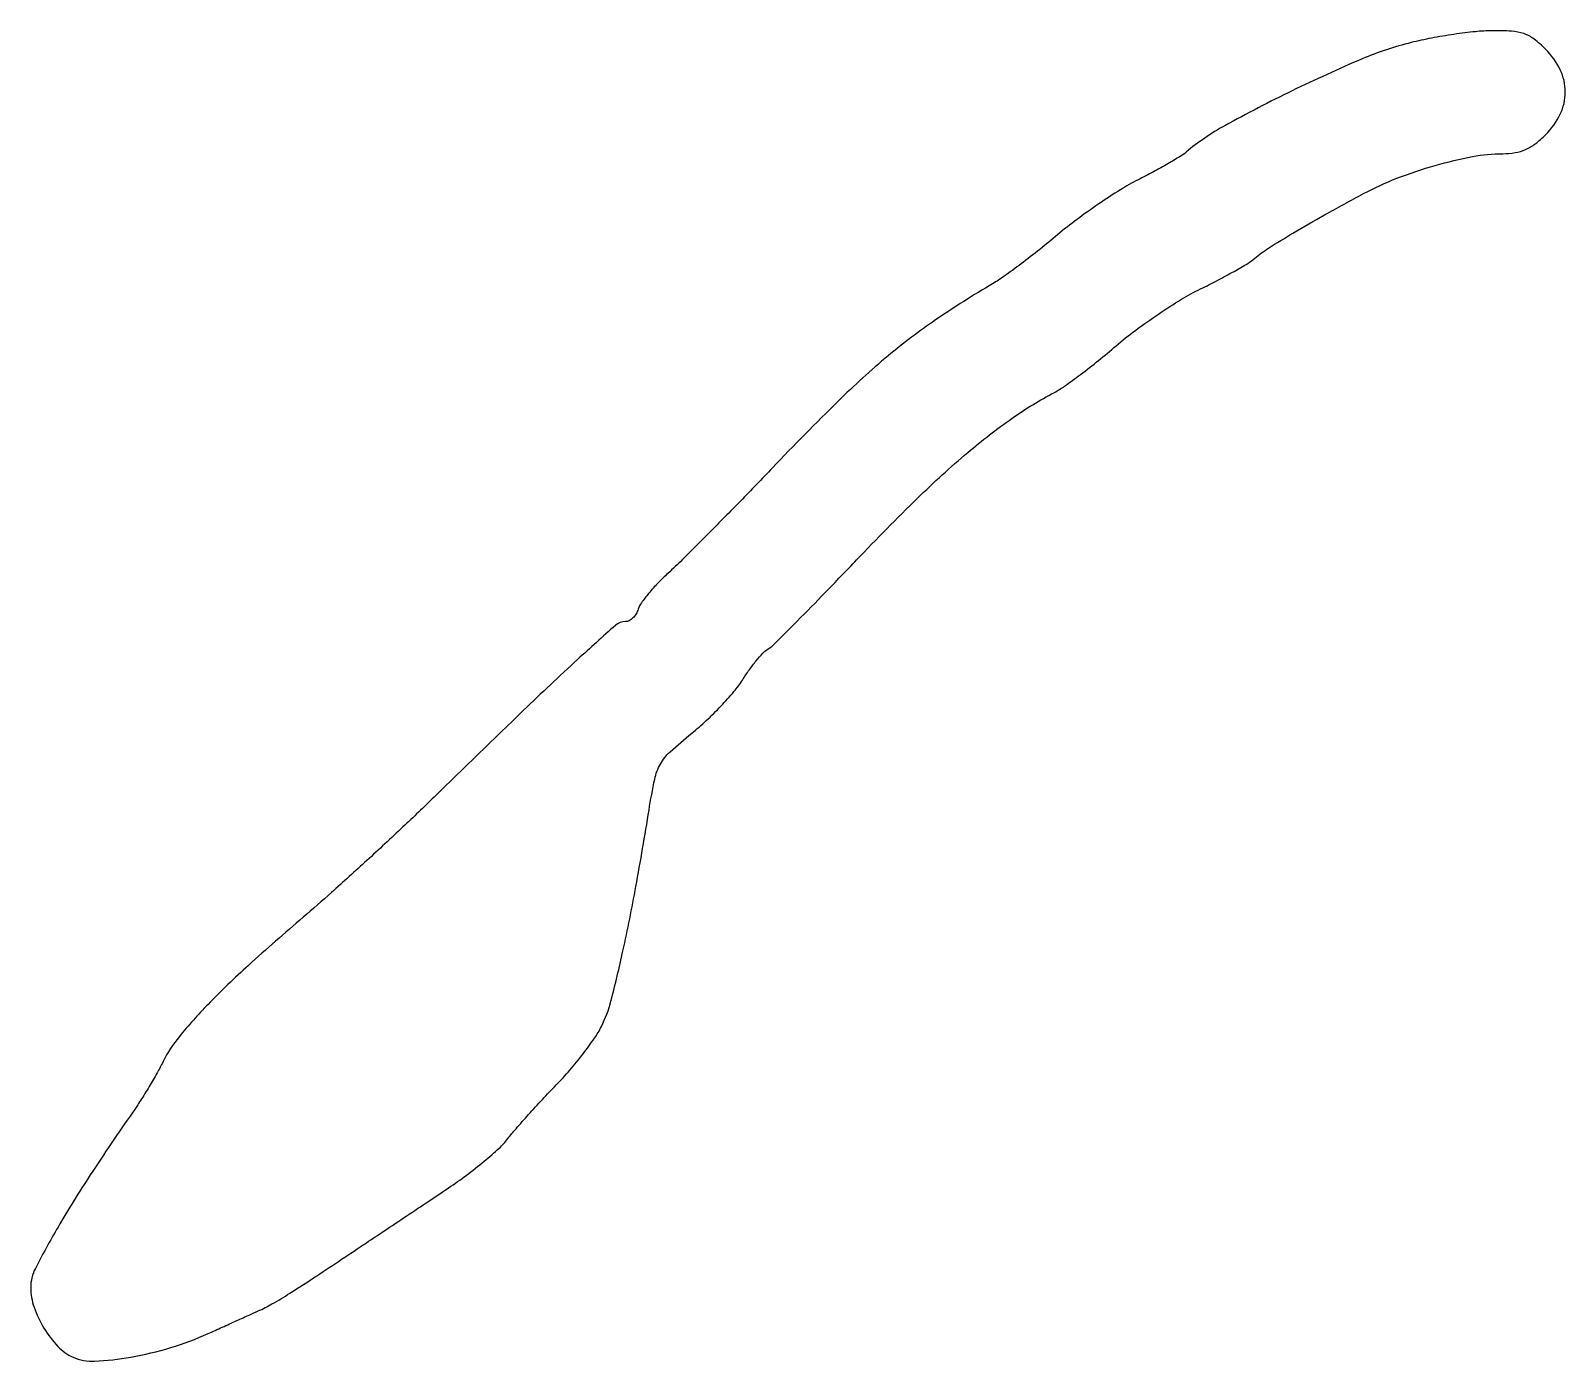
# Model space of a CAD drawing. Extents: x 0 to 236, y 0 to 205.
import ezdxf

# ---------------------------------------------------------------- set-up
doc = ezdxf.new("R2010")
doc.units = 0

msp = doc.modelspace()

# ---------------------------------------------------------------- linework, layer by layer
msp.add_lwpolyline([(212.3918, 203.104749, 0.040256), (204.860922, 200.595713, 0.012821), (194.098034, 195.689434, 0.012373), (183.698533, 190.300504, 0.048978), (177.764704, 186.234696, -0.037816), (176.841334, 185.571303, -0.006415), (174.973747, 184.465549, -0.006975), (172.740395, 183.222771, -0.006159), (170.379097, 181.988876, 0.021971), (167.663944, 180.45891, 0.010576), (164.31761, 178.27496, 0.010464), (160.917854, 175.846273, 0.014745), (158, 173.531165, -0.007029), (155.254703, 171.283081, -0.006541), (152.38125, 169.057524, -0.006535), (149.775427, 167.146136, -0.021913), (148, 165.993125, 0.016781), (139.230464, 160.425045, 0.024289), (131.913636, 154.887691, 0.020144), (124.244051, 147.931127, 0.007674), (114.108503, 137.654357, -0.002011), (109.183831, 132.546624, -0.002247), (104.396514, 127.665226, -0.002068), (100.282048, 123.541696, -0.011913), (98.044575, 121.421306, 0.017221), (96.484212, 119.910839, 0.018477), (95.069194, 118.330485, 0.018357), (93.959343, 116.890369, 0.078298), (93.475312, 115.922214, -0.060058), (93.140625, 115.187224, -0.062716), (92.644806, 114.56465, -0.069808), (92.070424, 114.142689, -0.124184), (91.504776, 114, 0.183199), (89.959666, 113.414215, 0.004385), (84.151733, 108.17956, 0.006282), (75.828031, 100.34927, 0.001466), (62.071089, 87, -0.004541), (57.268177, 82.396414, -0.003075), (51.715761, 77.234375, -0.003098), (46.289325, 72.312948, -0.006184), (41.924981, 68.5, 0.007526), (33.503367, 61.102436, 0.016146), (27.285825, 55.096419, 0.020443), (22.882558, 50.171459, 0.057253), (20.371838, 46.290938, -0.013114), (19.452962, 44.55198, -0.006902), (18.225613, 42.438588, -0.006861), (16.908137, 40.307318, -0.010493), (15.702281, 38.5, 0.007162), (9.16822, 28.846766, 0.013449), (4.214152, 20.835299, 0.012347), (0.722454, 14.477522, 0.120269), (0.003738, 11.516862, 0.083921), (0.516418, 8.50654, 0.052646), (2.045646, 5.269479, 0.053209), (4.182006, 2.475785, 0.096322), (6.516983, 0.810308, 0.121024), (9.830386, 0.184582, 0.029645), (15.386513, 0.817929, 0.029931), (21.575745, 2.28419, 0.033728), (27.295575, 4.436437, -0.000359), (29.471473, 5.425414, -0.000333), (31.705575, 6.437115, -0.000332), (33.69557, 7.33509, -0.001115), (35, 7.91917, 0.025333), (37.120139, 8.994583, 0.010587), (39.867229, 10.645936, 0.005784), (44.032212, 13.339068, 0.001063), (51.650902, 18.414708, -0.000048), (54.376986, 20.23885, -0.000025), (57.774421, 22.511496, -0.000025), (61.260424, 24.842879, -0.000038), (64.283296, 26.86397, 0.013234), (67.053632, 28.823929, 0.012529), (69.768468, 30.962653, 0.012588), (72.074584, 32.975028, 0.042241), (73.430746, 34.449262, -0.013733), (74.678877, 35.971611, -0.004584), (76.585565, 38.130805, -0.004558), (78.741676, 40.484289, -0.005185), (80.850678, 42.698158, 0.015319), (82.926069, 44.967086, 0.012966), (84.981162, 47.486148, 0.013163), (86.734876, 49.881054, 0.035277), (87.812296, 51.698158, 0.053005), (89.281608, 55.616323, 0.009126), (91.128623, 63.344101, 0.008979), (93.113625, 73.217475, 0.005395), (95.131984, 85, -0.012103), (96.013621, 89.761959, -0.075101), (96.880107, 92.083718, -0.081155), (98.369117, 93.966776, -0.015379), (101.702207, 96.825963, 0.018265), (103.936167, 98.764787, 0.014462), (106.209212, 101.01448, 0.014702), (108.198237, 103.227074, 0.034949), (109.506303, 105.009985, -0.014365), (110.539358, 106.54681, -0.015741), (111.629223, 107.974432, -0.015322), (112.632772, 109.132232, -0.072447), (113.313223, 109.684021, 0.0612), (114.221869, 110.387728, 0.001541), (117.921315, 114.079056, 0.003282), (122.227504, 118.459493, 0.002229), (127.074499, 123.5, -0.008712), (136.444689, 132.994746, -0.017966), (144.157965, 140.018552, -0.022565), (150.970056, 145.279269, -0.03203), (157.5, 149.26878, 0.032725), (159.067703, 150.229571, 0.007888), (161.528125, 152.027384, 0.008064), (164.2914, 154.184996, 0.007925), (167, 156.442956, -0.017612), (169.96217, 158.816575, -0.011842), (173.5, 161.324335, -0.011937), (177.04404, 163.59135, -0.023042), (180, 165.20286, 0.007387), (182.623574, 166.528379, 0.008053), (185.131708, 167.894365, 0.007628), (187.239781, 169.129707, 0.038938), (188.341986, 169.921848, -0.033518), (190.446373, 171.469065, -0.007746), (194.19497, 173.774991, -0.006992), (199.0747, 176.581936, -0.003919), (205.079964, 179.864032, -0.030532), (210.193645, 182.217308, -0.022731), (216.083006, 184.200394, -0.023152), (221.835955, 185.565914, -0.046722), (226.471268, 186, 0.042321), (228.376388, 186.161541, 0.061936), (229.985768, 186.646879, 0.058665), (231.488766, 187.535209, 0.033612), (233.076923, 188.923077, 0.084164), (235.321761, 192.084425, 0.112858), (236.102661, 195.5, 0.112858), (235.321761, 198.915575, 0.084164), (233.076923, 202.076923, 0.03371), (231.28761, 203.639961, 0.07968), (229.731303, 204.473247, 0.067539), (227.837307, 204.852622, 0.019161), (224.826923, 204.926384, 0.022623), (222.283495, 204.776004, 0.010291), (218.97675, 204.360913, 0.010166), (215.502842, 203.779645, 0.013754)], format="xyb", close=True)

doc.saveas('drawing.dxf')
